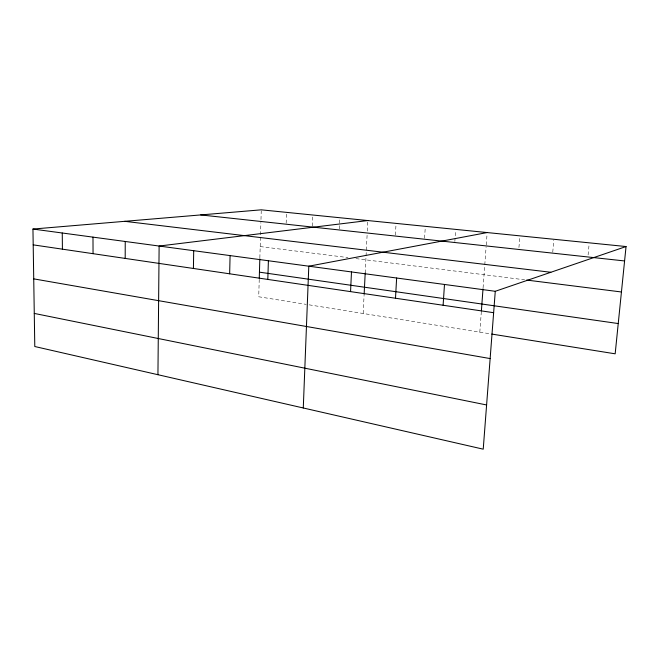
<?xml version="1.0" encoding="UTF-8"?>
<svg xmlns="http://www.w3.org/2000/svg" width="659" height="659" viewBox="0 0 659 659"><rect width="100%" height="100%" fill="white"/><g stroke="black" fill="none" stroke-linecap="round" stroke-linejoin="round"><path stroke-width="0.49" stroke-dasharray="3.29 2.47" d="M259.234 279.342L258.723 296.764L306.196 304.367M259.86 257.826L260.89 222.47M260.98 219.521L261.236 210.798M286.163 223.212L286.5 213.359M312.251 226.029L312.605 217.009M339.261 228.945L339.723 218.747M363.167 313.486L364.081 295.29M365.201 273.024L366.009 256.862M366.058 255.865L367.154 233.994M367.302 231.087L367.78 221.506M395.408 235.082L395.952 225.337M424.585 238.237L425.261 227.33M454.85 241.499L455.6 230.403M479.81 332.152L481.301 312.061M483.08 287.851L484.711 265.775M484.785 264.778L486.103 246.911M486.251 244.967L487.092 233.517M518.938 247.512L519.803 236.82M552.753 252.15L553.791 240.263M588.1 254.942L589.146 243.838M260.19 246.565L347.977 257.595M355.926 258.6L524.58 279.803M309.153 304.837L490.782 333.907"/><path stroke-width="0.99" d="M125.194 258.41L125.235 241.474M157.938 374.707L159.124 246.038L367.829 220.551M193.417 268.468L193.705 250.692M229.653 273.806L230.082 255.593M259.267 278.312L259.827 258.847M267.818 279.424L268.394 260.75M303.28 407.979L308.799 266.195L487.166 232.561M350.555 291.616L351.486 271.936M364.13 294.285L365.201 273.024M395.499 298.239L396.636 278.016M443.112 305.249L444.487 284.457M481.375 311.056L483.006 288.856M626.05 246.54L495.271 291.294L483.228 449.174L34.787 346.519L32.95 229.052L261.261 209.826L626.05 246.54L615.168 353.817L491.779 334.072M200.715 214.925L624.584 260.948M124.724 221.325L550.85 272.274M526.623 280.059L621.437 291.978M32.95 229.052L495.271 291.294M259.44 272.167L618.233 323.553M33.197 244.86L493.64 312.696M33.733 278.864L490.139 358.57M34.268 313.42L486.597 404.964M62.259 232.998L62.416 249.16M92.985 237.133L93.051 253.674"/></g></svg>
